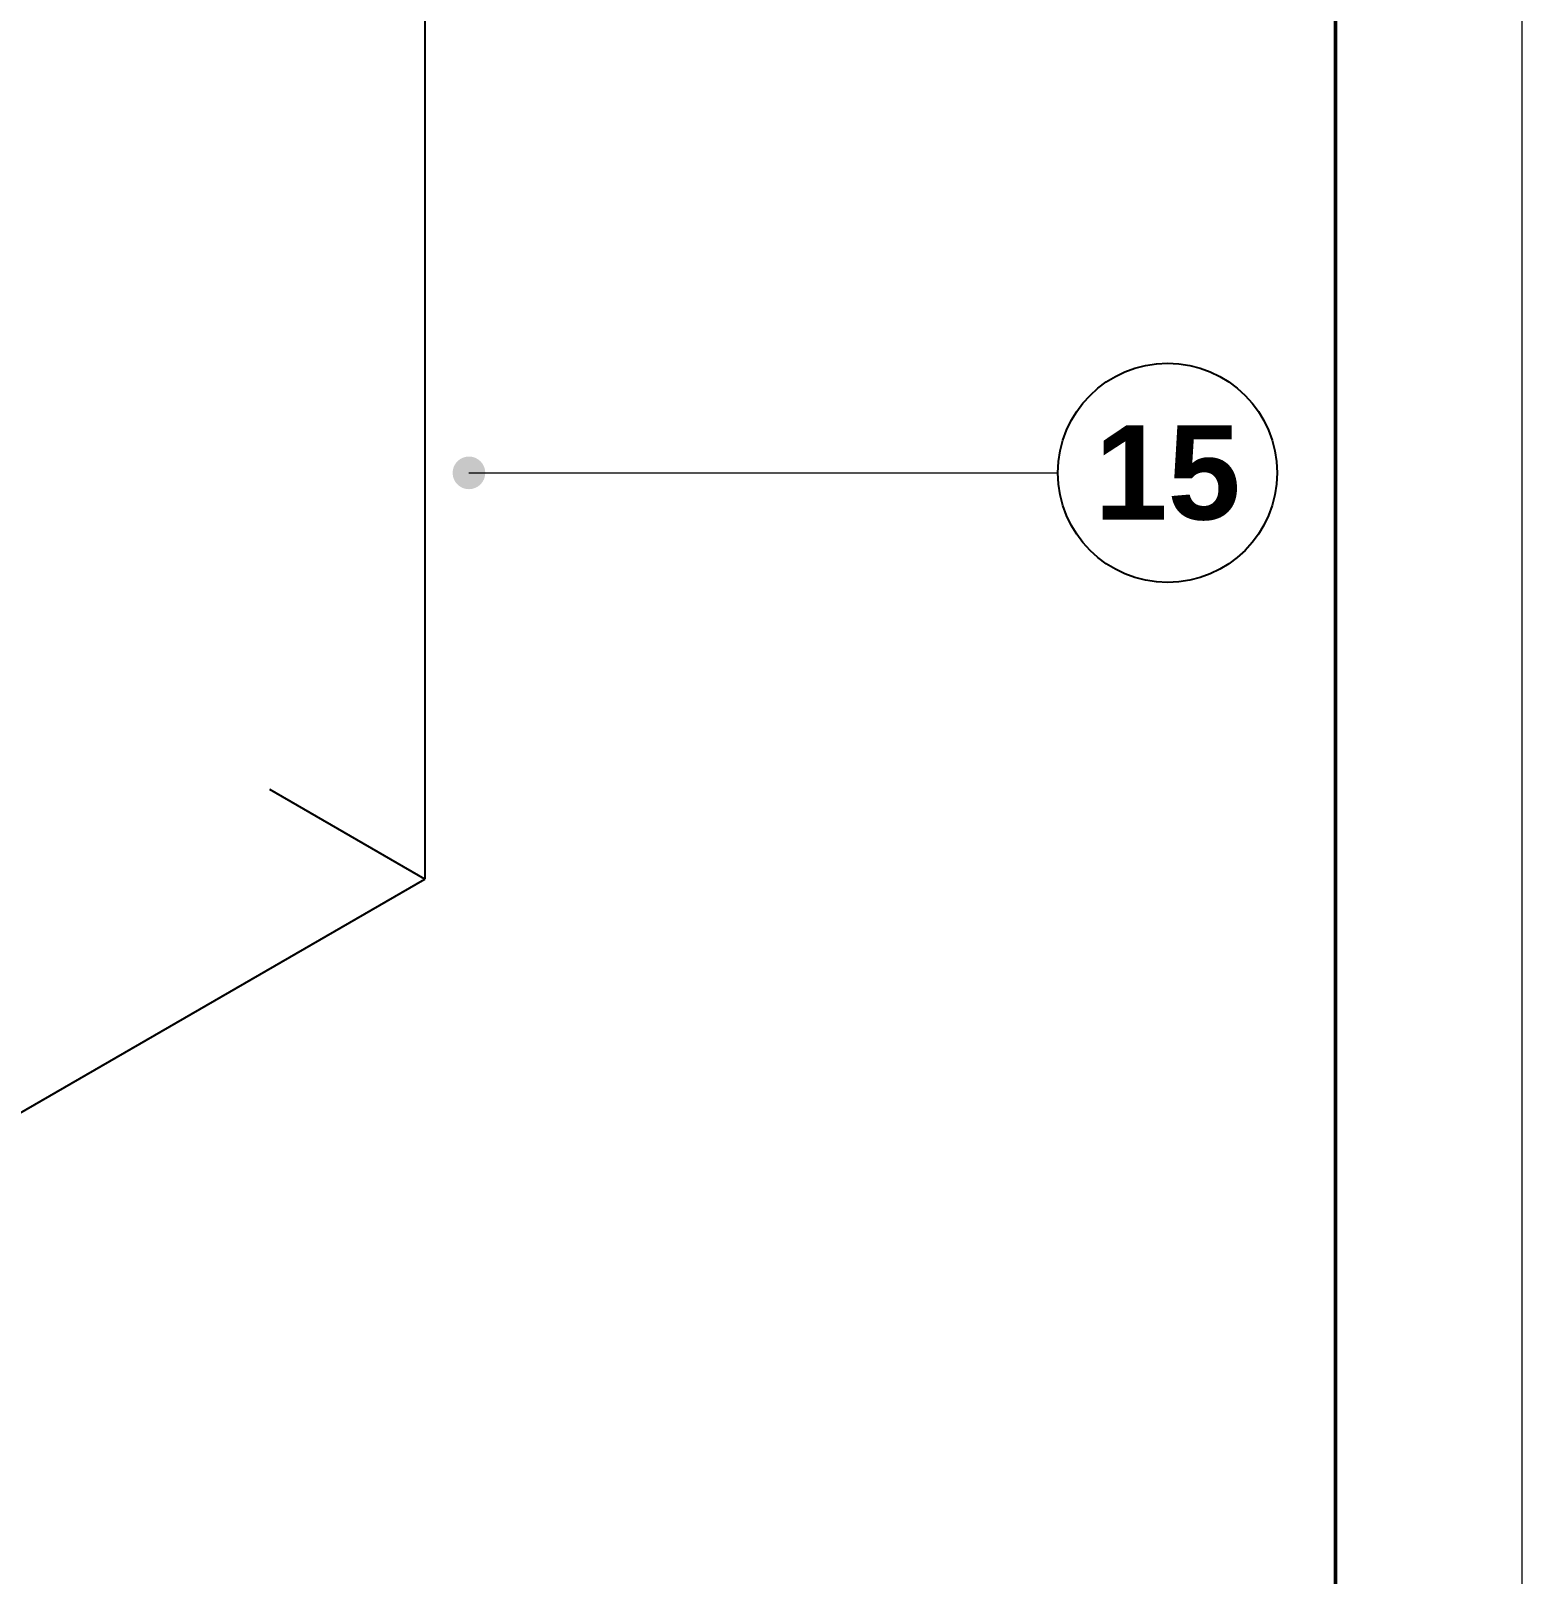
# Model space of a CAD drawing. Header units: millimetres. Extents: x 0 to 297, y 0 to 420.
# Drawn here: x 265.03 to 297, y 140.8 to 173.88 of the extents above; entities that cross this region are included whole.
import ezdxf
from ezdxf.enums import TextEntityAlignment as Align

# ---------------------------------------------------------------- set-up
doc = ezdxf.new("R2010")
doc.units = ezdxf.units.MM
for name, color, linetype in [('0-MARCO-A3', 7, 'Continuous'), ('2-AXO-ARISTAS', 7, 'Continuous'), ('3-TEXTOS', 7, 'Continuous')]:
    doc.layers.add(name, color=color, linetype=linetype)
doc.styles.add('ARIAL-NEGRITA', font='arialbd.ttf')

msp = doc.modelspace()

# ---------------------------------------------------------------- hatches: boundary and pattern name
at = {"layer": '3-TEXTOS', "true_color": 0x000000}
h = msp.add_hatch(color=18, dxfattribs=at)
h.dxf.hatch_style = 1
edge = h.paths.add_edge_path()
edge.add_arc((274.424, 164.403), 0.35, 0, 360)

# ---------------------------------------------------------------- linework, layer by layer
at = {"layer": '0-MARCO-A3', "lineweight": 13}
msp.add_lwpolyline([(0, 0), (297, 0), (297, 420), (0, 420)], close=True, dxfattribs=at)
at = {"layer": '0-MARCO-A3', "lineweight": 50}
msp.add_lwpolyline([(4, 416), (293, 416), (293, 4), (4, 4)], close=True, dxfattribs=at)
at = {"layer": '2-AXO-ARISTAS', "lineweight": 25}
for p, q in [((273.481, 179.459), (273.481, 155.694)), ((273.481, 155.694), (270.153, 157.615)), ((260.282, 148.073), (273.481, 155.694))]:
    msp.add_line(p, q, dxfattribs=at)
at = {"layer": '3-TEXTOS', "lineweight": 13}
msp.add_lwpolyline([(274.424, 164.403), (283.4, 164.403), (287.05, 164.403)], dxfattribs=at)
at = {"layer": '3-TEXTOS', "color": 18, "true_color": 0x000000}
msp.add_circle((289.4, 164.403), 2.35, dxfattribs=at)

# ---------------------------------------------------------------- texts
at = {"layer": '3-TEXTOS', "style": 'ARIAL-NEGRITA'}
msp.add_text('15', height=2.016, dxfattribs=at).set_placement((289.4, 163.403), align=Align.CENTER)

doc.saveas('drawing.dxf')
